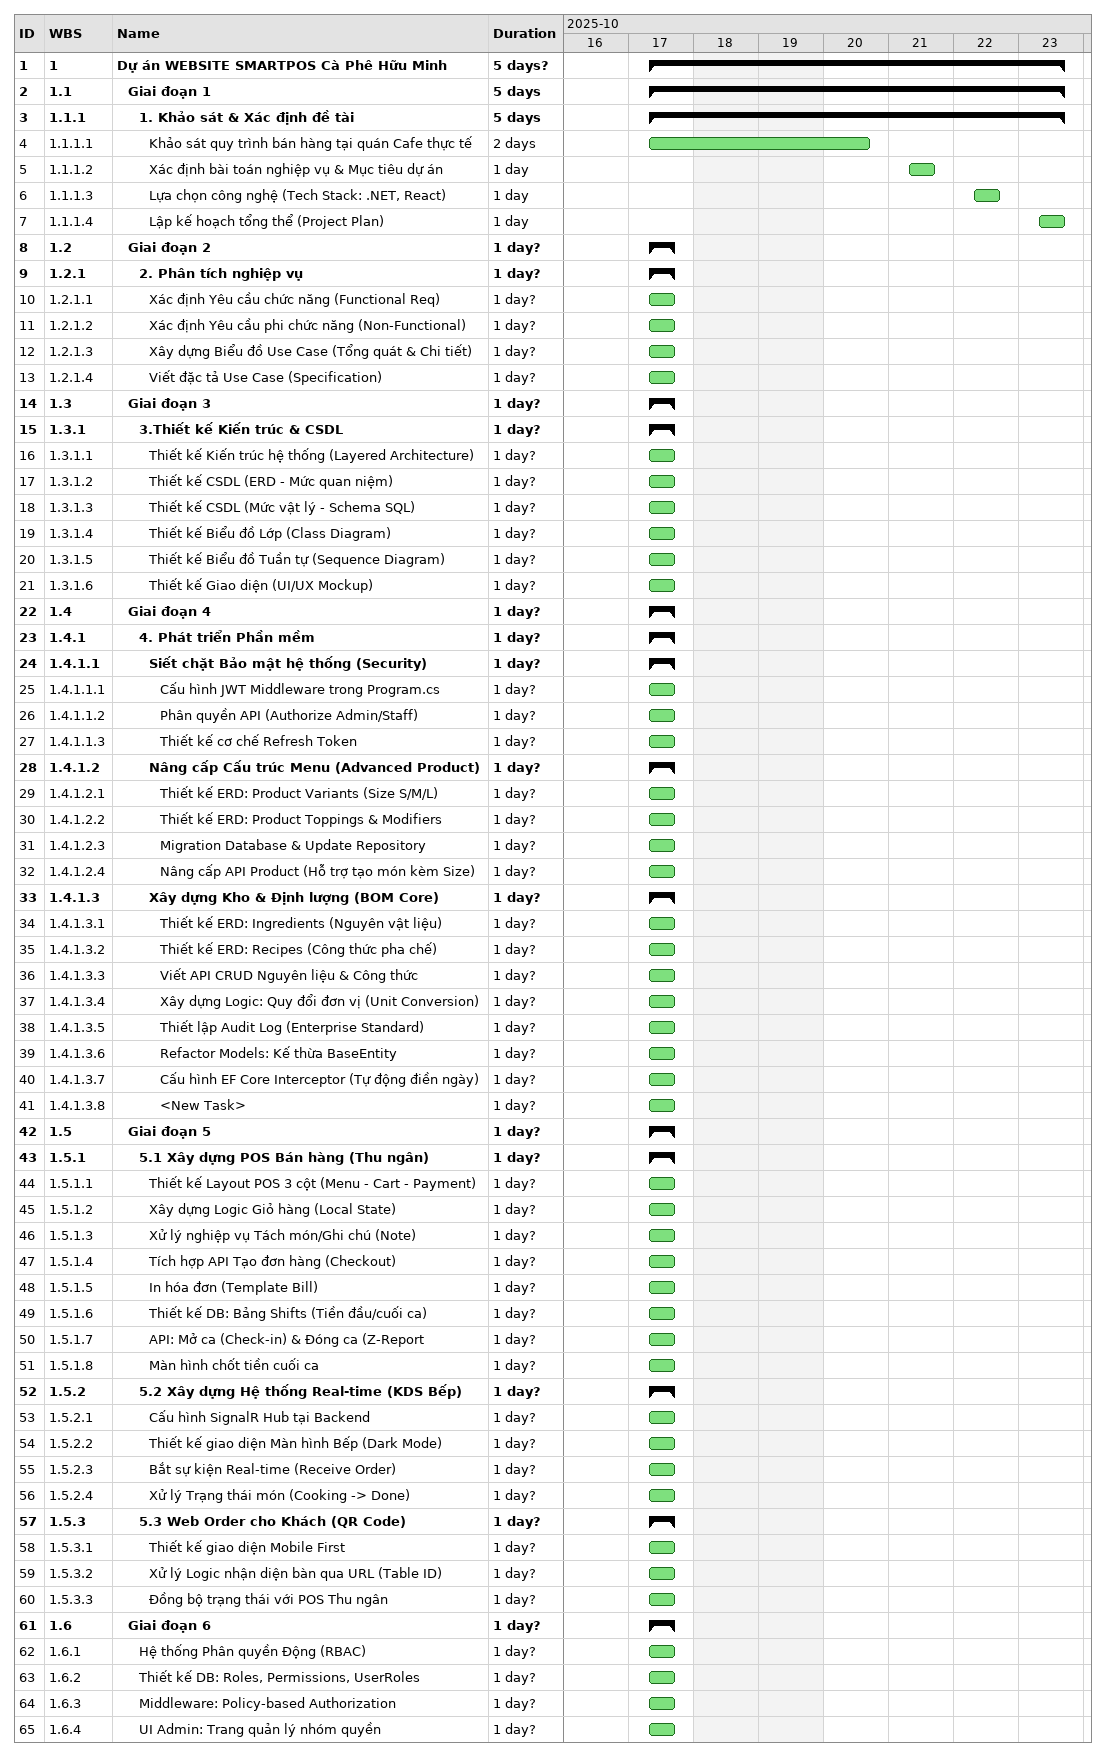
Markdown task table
| ID | WBS | Task | Duration | Start | Finish |
|---|---|---|---|---|---|
| 1 | 1 | **Dự án WEBSITE SMARTPOS Cà Phê Hữu Minh** | 5d? | 2025-10-17 | 2025-10-23 |
| 2 | 1.1 | **Giai đoạn 1** | 5d | 2025-10-17 | 2025-10-23 |
| 3 | 1.1.1 | **1. Khảo sát & Xác định đề tài** | 5d | 2025-10-17 | 2025-10-23 |
| 4 | 1.1.1.1 | Khảo sát quy trình bán hàng tại quán Cafe thực tế | 2d | 2025-10-17 | 2025-10-20 |
| 5 | 1.1.1.2 | Xác định bài toán nghiệp vụ & Mục tiêu dự án | 1d | 2025-10-21 | 2025-10-21 |
| 6 | 1.1.1.3 | Lựa chọn công nghệ (Tech Stack: .NET, React) | 1d | 2025-10-22 | 2025-10-22 |
| 7 | 1.1.1.4 | Lập kế hoạch tổng thể (Project Plan) | 1d | 2025-10-23 | 2025-10-23 |
| 8 | 1.2 | **Giai đoạn 2** | 1d? | 2025-10-17 | 2025-10-17 |
| 9 | 1.2.1 | **2. Phân tích nghiệp vụ** | 1d? | 2025-10-17 | 2025-10-17 |
| 10 | 1.2.1.1 | Xác định Yêu cầu chức năng (Functional Req) | 1d? | 2025-10-17 | 2025-10-17 |
| 11 | 1.2.1.2 | Xác định Yêu cầu phi chức năng (Non-Functional) | 1d? | 2025-10-17 | 2025-10-17 |
| 12 | 1.2.1.3 | Xây dựng Biểu đồ Use Case (Tổng quát & Chi tiết) | 1d? | 2025-10-17 | 2025-10-17 |
| 13 | 1.2.1.4 | Viết đặc tả Use Case (Specification) | 1d? | 2025-10-17 | 2025-10-17 |
| 14 | 1.3 | **Giai đoạn 3** | 1d? | 2025-10-17 | 2025-10-17 |
| 15 | 1.3.1 | **3.Thiết kế Kiến trúc & CSDL** | 1d? | 2025-10-17 | 2025-10-17 |
| 16 | 1.3.1.1 | Thiết kế Kiến trúc hệ thống (Layered Architecture) | 1d? | 2025-10-17 | 2025-10-17 |
| 17 | 1.3.1.2 | Thiết kế CSDL (ERD - Mức quan niệm) | 1d? | 2025-10-17 | 2025-10-17 |
| 18 | 1.3.1.3 | Thiết kế CSDL (Mức vật lý - Schema SQL) | 1d? | 2025-10-17 | 2025-10-17 |
| 19 | 1.3.1.4 | Thiết kế Biểu đồ Lớp (Class Diagram) | 1d? | 2025-10-17 | 2025-10-17 |
| 20 | 1.3.1.5 | Thiết kế Biểu đồ Tuần tự (Sequence Diagram) | 1d? | 2025-10-17 | 2025-10-17 |
| 21 | 1.3.1.6 | Thiết kế Giao diện (UI/UX Mockup) | 1d? | 2025-10-17 | 2025-10-17 |
| 22 | 1.4 | **Giai đoạn 4** | 1d? | 2025-10-17 | 2025-10-17 |
| 23 | 1.4.1 | **4. Phát triển Phần mềm** | 1d? | 2025-10-17 | 2025-10-17 |
| 24 | 1.4.1.1 | **Siết chặt Bảo mật hệ thống (Security)** | 1d? | 2025-10-17 | 2025-10-17 |
| 25 | 1.4.1.1.1 | Cấu hình JWT Middleware trong Program.cs | 1d? | 2025-10-17 | 2025-10-17 |
| 26 | 1.4.1.1.2 | Phân quyền API (Authorize Admin/Staff) | 1d? | 2025-10-17 | 2025-10-17 |
| 27 | 1.4.1.1.3 | Thiết kế cơ chế Refresh Token | 1d? | 2025-10-17 | 2025-10-17 |
| 28 | 1.4.1.2 | **Nâng cấp Cấu trúc Menu (Advanced Product)** | 1d? | 2025-10-17 | 2025-10-17 |
| 29 | 1.4.1.2.1 | Thiết kế ERD: Product Variants (Size S/M/L) | 1d? | 2025-10-17 | 2025-10-17 |
| 30 | 1.4.1.2.2 | Thiết kế ERD: Product Toppings & Modifiers | 1d? | 2025-10-17 | 2025-10-17 |
| 31 | 1.4.1.2.3 | Migration Database & Update Repository | 1d? | 2025-10-17 | 2025-10-17 |
| 32 | 1.4.1.2.4 | Nâng cấp API Product (Hỗ trợ tạo món kèm Size) | 1d? | 2025-10-17 | 2025-10-17 |
| 33 | 1.4.1.3 | **Xây dựng Kho & Định lượng (BOM Core)** | 1d? | 2025-10-17 | 2025-10-17 |
| 34 | 1.4.1.3.1 | Thiết kế ERD: Ingredients (Nguyên vật liệu) | 1d? | 2025-10-17 | 2025-10-17 |
| 35 | 1.4.1.3.2 | Thiết kế ERD: Recipes (Công thức pha chế) | 1d? | 2025-10-17 | 2025-10-17 |
| 36 | 1.4.1.3.3 | Viết API CRUD Nguyên liệu & Công thức | 1d? | 2025-10-17 | 2025-10-17 |
| 37 | 1.4.1.3.4 | Xây dựng Logic: Quy đổi đơn vị (Unit Conversion) | 1d? | 2025-10-17 | 2025-10-17 |
| 38 | 1.4.1.3.5 | Thiết lập Audit Log (Enterprise Standard) | 1d? | 2025-10-17 | 2025-10-17 |
| 39 | 1.4.1.3.6 | Refactor Models: Kế thừa BaseEntity | 1d? | 2025-10-17 | 2025-10-17 |
| 40 | 1.4.1.3.7 | Cấu hình EF Core Interceptor (Tự động điền ngày) | 1d? | 2025-10-17 | 2025-10-17 |
| 41 | 1.4.1.3.8 | <New Task> | 1d? | 2025-10-17 | 2025-10-17 |
| 42 | 1.5 | **Giai đoạn 5** | 1d? | 2025-10-17 | 2025-10-17 |
| 43 | 1.5.1 | **5.1 Xây dựng POS Bán hàng (Thu ngân)** | 1d? | 2025-10-17 | 2025-10-17 |
| 44 | 1.5.1.1 | Thiết kế Layout POS 3 cột (Menu - Cart - Payment) | 1d? | 2025-10-17 | 2025-10-17 |
| 45 | 1.5.1.2 | Xây dựng Logic Giỏ hàng (Local State) | 1d? | 2025-10-17 | 2025-10-17 |
| 46 | 1.5.1.3 | Xử lý nghiệp vụ Tách món/Ghi chú (Note) | 1d? | 2025-10-17 | 2025-10-17 |
| 47 | 1.5.1.4 | Tích hợp API Tạo đơn hàng (Checkout) | 1d? | 2025-10-17 | 2025-10-17 |
| 48 | 1.5.1.5 | In hóa đơn (Template Bill) | 1d? | 2025-10-17 | 2025-10-17 |
| 49 | 1.5.1.6 | Thiết kế DB: Bảng Shifts (Tiền đầu/cuối ca) | 1d? | 2025-10-17 | 2025-10-17 |
| 50 | 1.5.1.7 | API: Mở ca (Check-in) & Đóng ca (Z-Report | 1d? | 2025-10-17 | 2025-10-17 |
| 51 | 1.5.1.8 | Màn hình chốt tiền cuối ca | 1d? | 2025-10-17 | 2025-10-17 |
| 52 | 1.5.2 | **5.2 Xây dựng Hệ thống Real-time (KDS Bếp)** | 1d? | 2025-10-17 | 2025-10-17 |
| 53 | 1.5.2.1 | Cấu hình SignalR Hub tại Backend | 1d? | 2025-10-17 | 2025-10-17 |
| 54 | 1.5.2.2 | Thiết kế giao diện Màn hình Bếp (Dark Mode) | 1d? | 2025-10-17 | 2025-10-17 |
| 55 | 1.5.2.3 | Bắt sự kiện Real-time (Receive Order) | 1d? | 2025-10-17 | 2025-10-17 |
| 56 | 1.5.2.4 | Xử lý Trạng thái món (Cooking -> Done) | 1d? | 2025-10-17 | 2025-10-17 |
| 57 | 1.5.3 | **5.3 Web Order cho Khách (QR Code)** | 1d? | 2025-10-17 | 2025-10-17 |
| 58 | 1.5.3.1 | Thiết kế giao diện Mobile First | 1d? | 2025-10-17 | 2025-10-17 |
| 59 | 1.5.3.2 | Xử lý Logic nhận diện bàn qua URL (Table ID) | 1d? | 2025-10-17 | 2025-10-17 |
| 60 | 1.5.3.3 | Đồng bộ trạng thái với POS Thu ngân | 1d? | 2025-10-17 | 2025-10-17 |
| 61 | 1.6 | **Giai đoạn 6** | 1d? | 2025-10-17 | 2025-10-17 |
| 62 | 1.6.1 | Hệ thống Phân quyền Động (RBAC) | 1d? | 2025-10-17 | 2025-10-17 |
| 63 | 1.6.2 | Thiết kế DB: Roles, Permissions, UserRoles | 1d? | 2025-10-17 | 2025-10-17 |
| 64 | 1.6.3 | Middleware: Policy-based Authorization | 1d? | 2025-10-17 | 2025-10-17 |
| 65 | 1.6.4 | UI Admin: Trang quản lý nhóm quyền | 1d? | 2025-10-17 | 2025-10-17 |
